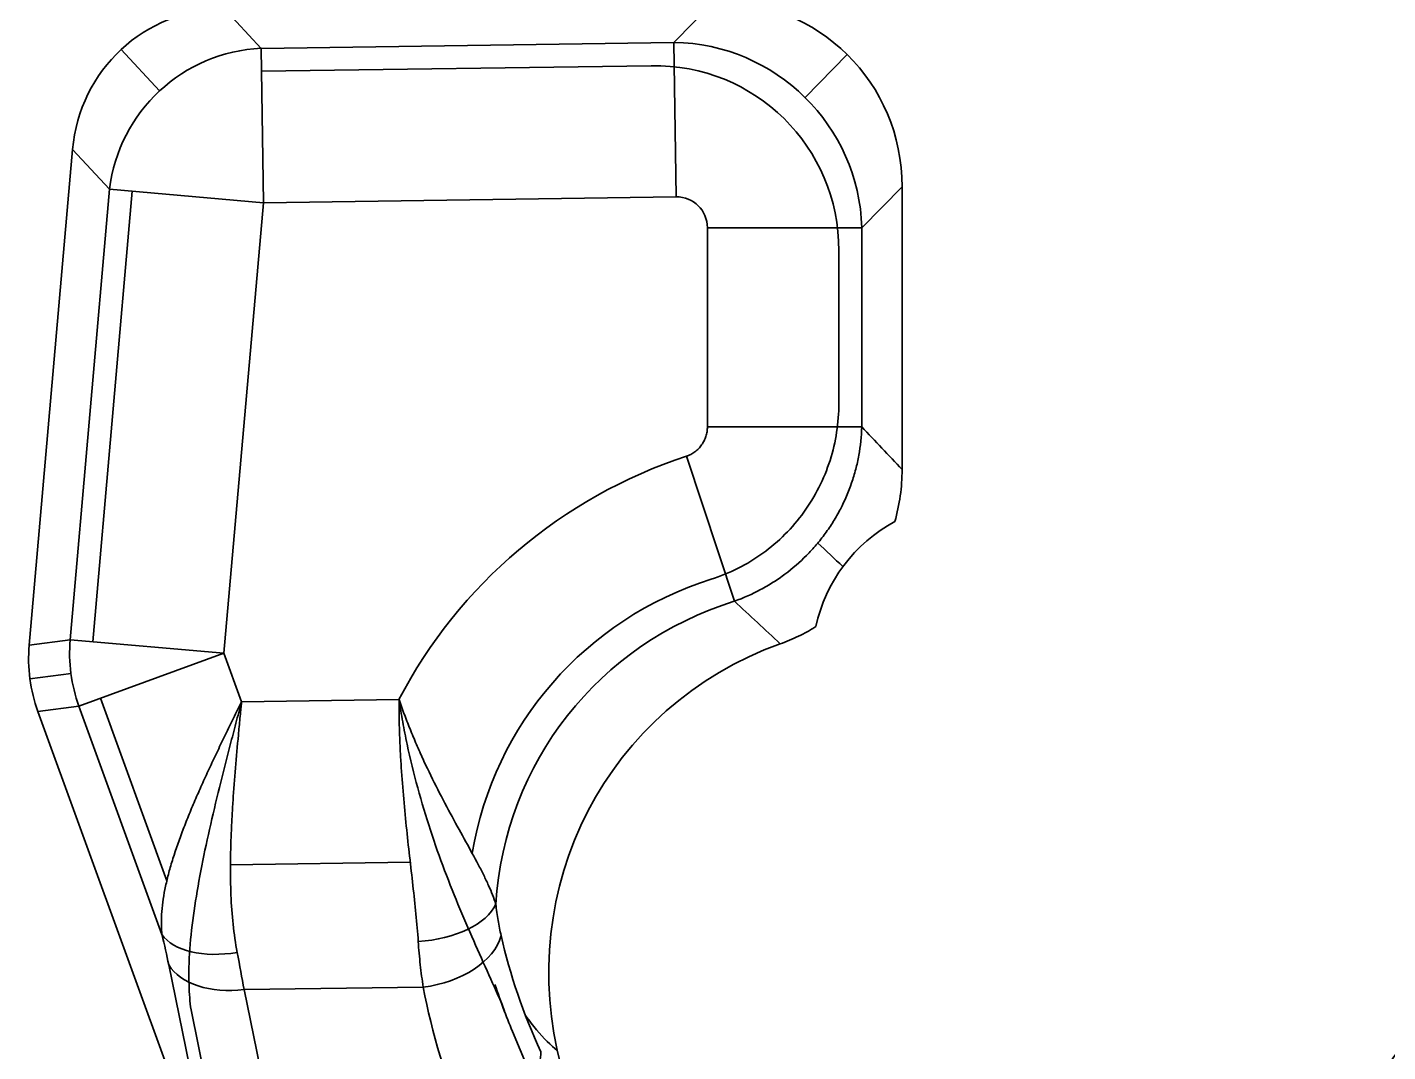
# Model space of a CAD drawing. Header units: millimetres. Extents: x 83 to 1196, y -164 to 735.
# Drawn here: x 361.36 to 391.74, y 112.79 to 135.66 of the extents above; entities that cross this region are included whole.
import ezdxf

# ---------------------------------------------------------------- set-up
doc = ezdxf.new("R2010")
doc.units = ezdxf.units.MM
doc.layers.add('1', color=7, linetype='Continuous', true_color=0xffffff)

msp = doc.modelspace()

# ---------------------------------------------------------------- linework, layer by layer
at = {"layer": '1', "color": 7, "linetype": 'Continuous', "lineweight": 35}
for p, q in [((375.798, 135.318), (376.698, 136.232)), ((365.758, 136.078), (366.584, 135.188)), ((366.584, 135.188), (375.798, 135.318)), ((366.633, 131.742), (366.584, 135.188)), ((375.846, 131.872), (375.798, 135.318)), ((363.456, 135.16), (364.315, 134.236)), ((379.668, 135.049), (378.725, 134.092)), ((366.591, 134.679), (375.288, 134.801)), ((361.404, 121.862), (362.373, 132.932)), ((363.199, 132.042), (362.373, 132.932)), ((362.319, 121.982), (363.199, 132.042)), ((362.827, 121.938), (363.707, 131.998)), ((366.633, 131.742), (363.199, 132.042)), ((375.846, 131.872), (366.633, 131.742)), ((380.893, 132.096), (379.992, 131.182)), ((380.893, 132.096), (380.893, 125.786)), ((366.633, 131.742), (365.752, 121.682)), ((376.545, 126.737), (376.545, 131.182)), ((376.545, 131.182), (379.992, 131.182)), ((379.992, 131.182), (379.992, 126.737)), ((379.482, 130.665), (379.482, 127.259)), ((376.545, 126.737), (379.992, 126.737)), ((377.148, 122.845), (376.077, 126.082)), ((361.404, 121.862), (362.319, 121.982)), ((365.752, 121.682), (362.319, 121.982)), ((365.752, 121.682), (362.513, 120.503)), ((365.752, 121.682), (366.146, 120.602)), ((361.42, 121.111), (362.338, 121.232)), ((364.476, 116.601), (362.993, 120.677)), ((366.146, 120.602), (369.661, 120.651)), ((362.513, 120.503), (361.599, 120.382)), ((366.258, 107.582), (361.599, 120.382)), ((364.369, 115.404), (362.513, 120.503)), ((369.912, 117.015), (365.898, 116.958)), ((365.611, 109.43), (364.52, 114.725)), ((370.202, 114.23), (366.202, 114.174)), ((366.202, 114.174), (367.364, 108.537)), ((365.975, 109.069), (365.017, 113.719)), ((373.607, 109.893), (372.195, 113.239))]:
    msp.add_line(p, q, dxfattribs=at)
for centre, radius, start, end in [((382.389, 121.541), 3.5, 118.2949, 167.8625), ((396.189, 109.594), 5.3, 92, 180)]:
    msp.add_arc(centre, radius, start, end, dxfattribs=at)
for centre, major_axis, ratio, start_param, end_param in [((376.628, 131.965), (-3.04, -3.084), 0.969883, 2.36445, 3.918735), ((365.905, 132.525), (2.449, -2.635), 0.972907, 2.420504, 3.862681), ((366.633, 131.742), (2.564, 2.383), 0.972907, 0.849708, 2.291885), ((375.834, 131.161), (-2.991, 2.949), 0.980078, 3.935246, 5.489532), ((375.217, 130.535), (-3.04, -3.084), 0.969883, 2.36445, 3.918735), ((375.834, 131.161), (-0.507, -0.514), 0.969883, 2.36445, 3.918735), ((365.031, 129.284), (-42.495, 41.952), 0.148925, 4.480133, 4.502597), ((380.186, 115.009), (9.608, -7.11), 0.962148, 2.545424, 3.292166), ((379.8, 115.294), (-27.866, 27.51), 0.148926, 4.866482, 4.886387), ((379.389, 115.599), (6.684, -4.946), 0.962148, 2.532523, 3.596373), ((380.186, 115.009), (-6.901, 5.106), 0.931868, 5.687017, 6.823188), ((360.895, 129.284), (-46.875, 41.155), 0.097804, 4.422001, 4.445334), ((364.947, 121.576), (3.526, 0.464), 0.984079, 2.926793, 3.356392), ((365.752, 121.682), (-0.457, 3.47), 0.984079, 1.355997, 1.785596), ((381.211, 114.251), (6.684, -4.946), 0.962148, 2.568758, 4.02156), ((370.076, 116.222), (-1.795, -0.135), 0.540101, 1.537842, 2.860148), ((361.439, 119.953), (-3.055, 8.143), 0.165952, 3.95471, 4.058796), ((366.035, 116.01), (-1.752, -0.415), 0.550479, 0.209529, 1.449187), ((370.185, 115.387), (-1.769, -0.331), 0.637232, 1.46115, 2.848333), ((380.36, 114.88), (-6.037, 8.81), 0.713163, 1.065405, 1.331571), ((363.104, 120.559), (-3.055, 9.95), 0.141328, 3.973045, 4.077132), ((366.186, 115.331), (-1.763, -0.363), 0.635984, 0.226963, 1.449631), ((380.377, 113.723), (-6.835, 10.36), 0.757035, 1.063807, 1.329973), ((379.735, 115.343), (-5.579, 8.457), 0.757035, 1.219184, 1.331985), ((371.114, 112.326), (-1.658, -0.7), 0.613848, 1.326815, 2.919811)]:
    msp.add_ellipse(centre, major_axis=major_axis, ratio=ratio, start_param=start_param, end_param=end_param, dxfattribs=at)
for points, knots in [([(379.482, 127.259), (379.481, 127.045), (379.464, 126.83), (379.398, 126.405), (379.349, 126.195), (379.217, 125.783), (379.135, 125.581), (378.938, 125.192), (378.826, 125.007), (378.447, 124.483), (378.133, 124.169), (377.436, 123.665), (377.044, 123.467), (376.63, 123.334)], [0, 0, 0, 0, 0.123091, 0.123091, 0.248589, 0.248589, 0.374088, 0.374088, 0.499587, 0.499587, 0.750584, 0.750584, 1, 1, 1, 1]), ([(376.077, 126.082), (376.111, 126.094), (376.144, 126.108), (376.192, 126.132), (376.208, 126.141), (376.238, 126.16), (376.253, 126.17), (376.296, 126.202), (376.323, 126.225), (376.36, 126.263), (376.373, 126.277), (376.396, 126.304), (376.407, 126.319), (376.428, 126.348), (376.438, 126.363), (376.456, 126.394), (376.465, 126.41), (376.489, 126.458), (376.502, 126.491), (376.523, 126.559), (376.532, 126.593), (376.543, 126.665), (376.545, 126.701), (376.545, 126.737)], [0, 0, 0, 0, 0.125, 0.125, 0.1875, 0.1875, 0.25, 0.25, 0.375, 0.375, 0.4375, 0.4375, 0.5, 0.5, 0.5625, 0.5625, 0.625, 0.625, 0.75, 0.75, 0.875, 0.875, 1, 1, 1, 1]), ([(379.992, 126.737), (379.986, 126.524), (379.965, 126.312), (379.907, 125.997), (379.884, 125.893), (379.831, 125.688), (379.8, 125.586), (379.698, 125.287), (379.614, 125.092), (379.491, 124.855), (379.465, 124.808), (379.412, 124.715), (379.385, 124.668), (379.3, 124.532), (379.239, 124.443), (379.113, 124.269), (379.046, 124.184), (378.941, 124.062), (378.905, 124.021), (378.833, 123.942), (378.796, 123.904), (378.607, 123.714), (378.447, 123.575), (378.191, 123.384), (378.103, 123.324), (377.968, 123.238), (377.922, 123.21), (377.829, 123.155), (377.782, 123.129), (377.546, 123.003), (377.35, 122.917), (377.148, 122.845)], [0, 0, 0, 0, 0.125, 0.125, 0.1875, 0.1875, 0.25, 0.25, 0.375, 0.375, 0.40625, 0.40625, 0.4375, 0.4375, 0.5, 0.5, 0.5625, 0.5625, 0.59375, 0.59375, 0.625, 0.625, 0.75, 0.75, 0.8125, 0.8125, 0.84375, 0.84375, 0.875, 0.875, 1, 1, 1, 1]), ([(378.967, 122.277), (378.936, 122.257), (378.904, 122.238), (378.841, 122.201), (378.745, 122.146), (378.647, 122.095), (378.448, 121.999), (378.312, 121.942), (378.173, 121.893)], [0, 0, 0, 0, 0.125, 0.125, 0.25, 0.5, 0.5, 1, 1, 1, 1]), ([(364.369, 115.404), (364.365, 115.445), (364.361, 115.486), (364.356, 115.57), (364.355, 115.613), (364.354, 115.742), (364.357, 115.83), (364.379, 116.1), (364.408, 116.288), (364.471, 116.582), (364.495, 116.682), (364.536, 116.836), (364.551, 116.887), (364.581, 116.992), (364.597, 117.045), (364.68, 117.311), (364.757, 117.53), (364.865, 117.81), (364.887, 117.866), (364.932, 117.98), (365.001, 118.15), (365.122, 118.438), (365.226, 118.672), (365.306, 118.85), (365.333, 118.909), (365.388, 119.028), (365.415, 119.087), (365.499, 119.267), (365.556, 119.387), (365.671, 119.628), (365.729, 119.749), (365.847, 119.992), (365.906, 120.114), (365.996, 120.297), (366.026, 120.358), (366.086, 120.48), (366.115, 120.541), (366.146, 120.602)], [0, 0, 0, 0, 0.03125, 0.03125, 0.0625, 0.0625, 0.125, 0.125, 0.25, 0.25, 0.3125, 0.3125, 0.34375, 0.34375, 0.375, 0.375, 0.5, 0.5, 0.53125, 0.53125, 0.5625, 0.625, 0.6875, 0.6875, 0.71875, 0.71875, 0.75, 0.75, 0.8125, 0.8125, 0.875, 0.875, 0.9375, 0.9375, 0.96875, 0.96875, 1, 1, 1, 1]), ([(366.146, 120.602), (366.104, 120.442), (366.061, 120.279), (365.976, 119.958), (365.935, 119.798), (365.811, 119.32), (365.73, 119.004), (365.575, 118.374), (365.5, 118.062), (365.36, 117.439), (365.294, 117.128), (365.12, 116.217), (365.032, 115.636), (364.972, 114.804), (364.965, 114.532), (364.979, 114.082), (364.993, 113.897), (365.017, 113.719)], [0, 0, 0, 0, 0.064571, 0.064571, 0.129143, 0.129143, 0.258285, 0.258285, 0.387428, 0.387428, 0.51657, 0.51657, 0.774856, 0.774856, 0.903998, 0.903998, 1, 1, 1, 1]), ([(366.146, 120.602), (366.143, 120.571), (366.14, 120.54), (366.134, 120.478), (366.125, 120.384), (366.104, 120.167), (366.087, 119.982), (366.052, 119.612), (366.03, 119.366), (365.99, 118.878), (365.971, 118.635), (365.947, 118.273), (365.94, 118.152), (365.927, 117.912), (365.921, 117.792), (365.906, 117.433), (365.9, 117.198), (365.897, 116.736), (365.9, 116.509), (365.918, 116.064), (365.933, 115.846), (365.979, 115.418), (366.009, 115.208), (366.049, 115.003)], [0, 0, 0, 0, 0.015625, 0.015625, 0.03125, 0.0625, 0.125, 0.125, 0.25, 0.25, 0.375, 0.375, 0.4375, 0.4375, 0.5, 0.5, 0.625, 0.625, 0.75, 0.75, 0.875, 0.875, 1, 1, 1, 1]), ([(370.09, 115.249), (370.077, 115.45), (370.059, 115.655), (370.018, 116.071), (369.995, 116.282), (369.947, 116.711), (369.922, 116.929), (369.872, 117.372), (369.847, 117.597), (369.8, 118.054), (369.778, 118.285), (369.738, 118.75), (369.72, 118.984), (369.698, 119.338), (369.691, 119.457), (369.68, 119.695), (369.675, 119.814), (369.668, 120.053), (369.665, 120.172), (369.662, 120.352), (369.661, 120.412), (369.661, 120.502), (369.661, 120.532), (369.661, 120.577), (369.661, 120.599), (369.661, 120.622), (369.661, 120.633), (369.661, 120.636), (369.661, 120.644), (369.661, 120.648), (369.661, 120.651)], [0, 0, 0, 0, 0.125, 0.125, 0.25, 0.25, 0.375, 0.375, 0.5, 0.5, 0.625, 0.625, 0.75, 0.75, 0.8125, 0.8125, 0.875, 0.875, 0.9375, 0.9375, 0.96875, 0.96875, 0.984375, 0.984375, 0.992187, 0.996094, 0.996094, 0.998047, 0.998047, 1, 1, 1, 1]), ([(369.661, 120.651), (369.681, 120.592), (369.702, 120.533), (369.745, 120.415), (369.809, 120.238), (369.878, 120.064), (369.972, 119.833), (370.02, 119.719), (370.118, 119.495), (370.167, 119.384), (370.319, 119.057), (370.423, 118.845), (370.633, 118.432), (370.739, 118.231), (370.951, 117.84), (371.054, 117.654), (371.25, 117.298), (371.344, 117.129), (371.472, 116.885), (371.513, 116.806), (371.571, 116.689), (371.59, 116.651), (371.626, 116.575), (371.643, 116.538), (371.726, 116.354), (371.781, 116.215), (371.821, 116.082)], [0, 0, 0, 0, 0.03125, 0.03125, 0.0625, 0.125, 0.125, 0.1875, 0.1875, 0.25, 0.25, 0.375, 0.375, 0.5, 0.5, 0.625, 0.625, 0.75, 0.75, 0.8125, 0.8125, 0.84375, 0.84375, 0.875, 0.875, 1, 1, 1, 1]), ([(372.018, 113.699), (371.83, 114.159), (371.602, 114.645), (371.255, 115.425), (371.137, 115.695), (370.904, 116.254), (370.789, 116.542), (370.457, 117.424), (370.254, 118.035), (369.991, 118.996), (369.911, 119.323), (369.806, 119.817), (369.773, 119.983), (369.713, 120.316), (369.685, 120.486), (369.661, 120.651)], [0, 0, 0, 0, 0.248017, 0.248017, 0.373348, 0.373348, 0.498678, 0.498678, 0.749339, 0.749339, 0.87467, 0.87467, 0.937335, 0.937335, 1, 1, 1, 1]), ([(371.821, 116.082), (371.835, 115.958), (371.852, 115.837), (371.892, 115.602), (371.915, 115.489), (371.94, 115.379)], [0, 0, 0, 0, 0.5, 0.5, 1, 1, 1, 1]), ([(370.202, 114.23), (370.177, 114.391), (370.154, 114.557), (370.117, 114.897), (370.101, 115.071), (370.09, 115.249)], [0, 0, 0, 0, 0.5, 0.5, 1, 1, 1, 1]), ([(372.486, 113.593), (372.57, 113.478), (372.652, 113.373), (372.895, 113.083), (373.049, 112.928), (373.195, 112.813)], [0, 0, 0, 0, 0.330954, 0.330954, 1, 1, 1, 1])]:
    msp.add_open_spline(points, degree=3, knots=knots, dxfattribs=at)
for points in [[(380.893, 125.786), (380.893, 125.588), (380.865, 125.195), (380.784, 124.812), (380.73, 124.623)], [(371.803, 114.29), (371.869, 114.085), (371.941, 113.888), (372.018, 113.699)]]:
    msp.add_open_spline(points, degree=3, dxfattribs=at)

doc.saveas('drawing.dxf')
